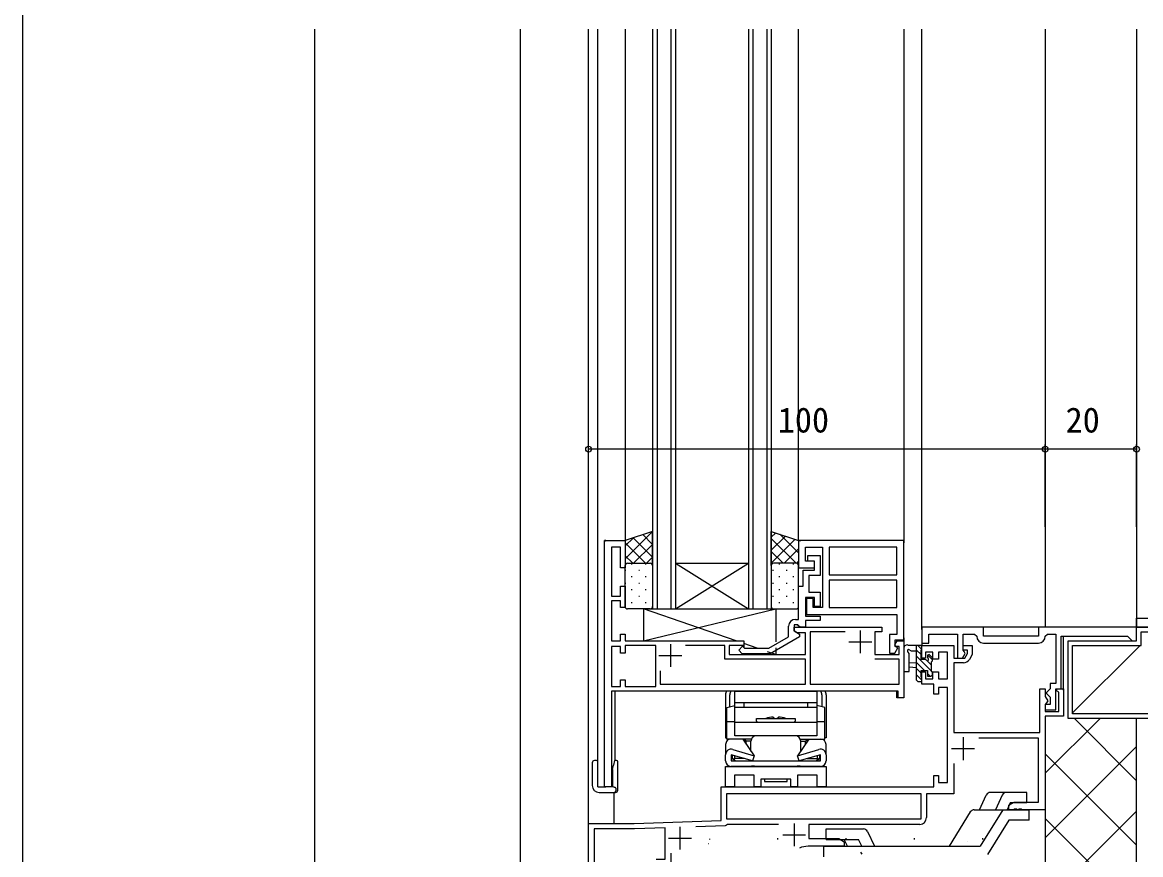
# Model space of a CAD drawing. Units: millimetres, scale not verified. Extents: x -437 to 438, y -344 to 341.
# Drawn here: x -436.8 to -191.9, y -206.8 to -24.5 of the extents above; entities that cross this region are included whole.
import ezdxf
from ezdxf.enums import TextEntityAlignment as Align

# ---------------------------------------------------------------- set-up
doc = ezdxf.new("R2010")
doc.units = ezdxf.units.MM
doc.header["$LTSCALE"] = 2
for name, color, linetype in [('0-2_YKK_11', 7, 'Continuous'), ('0-4_YKK_12', 2, 'Continuous'), ('0-5_YKK_13', 4, 'Continuous'), ('0-7_YKK_D', 6, 'Continuous'), ('0-8_YKK_ZWAK', 7, 'Continuous'), ('0-9_YSS_K', 3, 'Continuous')]:
    doc.layers.add(name, color=color, linetype=linetype)
doc.styles.add('ＭＳ ゴシック', font='')
doc.styles.get('ＭＳ ゴシック').set_extended_font_data('MS Gothic')

msp = doc.modelspace()

# ---------------------------------------------------------------- linework, layer by layer
at = {"layer": '0-2_YKK_11'}
for p, q in [((-253.3, -157.687), (-253.3, -162.687)), ((-294.9, -160.687), (-294.9, -165.687)), ((-255.8, -160.187), (-250.8, -160.187)), ((-226.3, -160.487), (-214.3, -160.487)), ((-297.4, -163.187), (-292.4, -163.187)), ((-230.8, -181.087), (-230.8, -186.087)), ((-233.3, -183.587), (-228.3, -183.587)), ((-292.8, -200.687), (-292.8, -205.687)), ((-267.8, -199.987), (-267.8, -204.987)), ((-295.3, -203.187), (-290.3, -203.187)), ((-270.3, -202.487), (-265.3, -202.487))]:
    msp.add_line(p, q, dxfattribs=at)
for points in [[(-245, -170.987), (-307.8, -170.987), (-307.8, -191.987), (-309.3, -191.987), (-309.3, -137.987), (-304.8, -137.987), (-304.8, -143.987), (-305.8, -143.987), (-305.8, -139.487), (-307.8, -139.487), (-307.8, -150.187), (-305.8, -150.187), (-305.8, -147.987), (-304.8, -147.987), (-304.8, -152.687), (-305.8, -152.687), (-305.8, -151.187), (-307.8, -151.187), (-307.8, -159.987), (-305.8, -159.987), (-305.8, -158.487), (-304.8, -158.487), (-304.8, -159.987), (-278.8, -159.987), (-278.8, -160.987), (-282, -160.987), (-282, -162.987), (-265.3, -162.987), (-265.3, -158.187), (-267.107, -158.187), (-267.8, -157.787), (-267.8, -156.987), (-248.6, -156.987), (-248.6, -157.987), (-250.1, -157.987), (-250.1, -162.987), (-244.8, -162.987), (-244.8, -161.187), (-245.527, -161.187), (-245.724, -160.846)], [(-267.5, -155.287), (-266.8, -155.287), (-266.8, -147.987), (-265.8, -147.987), (-265.8, -144.487), (-263.3, -144.487), (-263.3, -142.487), (-264.8, -142.487), (-264.8, -141.287), (-262.1, -141.287), (-262.1, -145.687), (-264.6, -145.687), (-264.6, -149.287), (-262.1, -149.287), (-262.1, -152.487), (-263.3, -152.487), (-263.3, -150.487), (-265.3, -150.487), (-265.3, -154.587), (-262.1, -154.587), (-262.1, -155.487), (-265.3, -155.487), (-265.3, -156.987), (-266.5, -156.987), (-266.8, -156.687), (-267, -156.487), (-267.8, -156.487), (-267.8, -157.787), (-266.6, -158.479), (-266.6, -159.079)], [(-266.6, -159.079), (-273.021, -162.787), (-279.149, -162.787), (-279.925, -162.011), (-279.076, -161.162), (-278.652, -161.587), (-273.343, -161.587), (-269, -159.079), (-269, -156.787)], [(-256.587, -157.987), (-264.3, -157.987), (-264.3, -169.487), (-244.8, -169.487), (-244.8, -163.987), (-250.1, -163.987)], [(-192.8, -156.987), (-214.3, -156.987), (-214.3, -158.987), (-226.3, -158.987), (-226.3, -156.987), (-239.8, -156.987), (-239.8, -160.487), (-238.3, -160.487), (-238.3, -158.487), (-232, -158.487), (-232, -163.787), (-230.949, -163.787), (-230.34, -162.732), (-230.55, -162.287), (-230.8, -161.991), (-230.8, -158.487), (-228.3, -158.487), (-227.8, -158.987)], [(-212.8, -158.987), (-212.3, -158.487), (-210.5, -158.487), (-210.5, -169.287), (-211.7, -169.287), (-211.7, -170.487), (-212, -170.787), (-212.5, -171.287), (-212.5, -171.487), (-212, -171.987), (-211.7, -172.287), (-211.7, -173.887), (-212.8, -173.887), (-212.8, -175.087), (-210.5, -175.087), (-210.5, -170.487), (-209.3, -170.487), (-209.3, -158.987), (-194.8, -158.987), (-194.3, -159.487), (-193.8, -159.987), (-192.8, -159.987), (-192.8, -156.987)], [(-297.1, -166.523), (-297.1, -169.487), (-265.3, -169.487), (-265.3, -163.987), (-283, -163.987), (-283, -160.987), (-291.564, -160.987)], [(-245.724, -160.846), (-245.227, -159.987), (-243.8, -159.987), (-243.8, -172.487), (-245, -172.487), (-245, -170.987)], [(-239, -162.487), (-239, -163.787), (-239.8, -163.787), (-239.8, -160.987), (-232.8, -160.987), (-232.8, -163.787), (-230.417, -163.787), (-229.8, -162.719), (-229.8, -161.987), (-230.8, -161.987), (-230.8, -160.987), (-228.8, -160.987), (-228.8, -162.987), (-229.407, -164.037)], [(-312.8, -211.987), (-312.8, -199.987), (-302.8, -199.987), (-283.8, -199.323), (-283.8, -191.987), (-237.2, -191.987), (-237.2, -189.487), (-236.2, -189.487), (-236.2, -190.987), (-234.2, -190.987), (-234.2, -170.187), (-236.2, -170.187), (-236.2, -171.687), (-237.2, -171.687), (-237.2, -169.487), (-239.8, -169.487), (-239.8, -166.787), (-239, -166.787), (-239, -168.287), (-237.4, -168.287), (-237.4, -166.787), (-236.2, -166.787), (-236.2, -168.287), (-234.2, -168.287), (-234.2, -162.487), (-236.2, -162.487), (-236.2, -163.987), (-237.4, -163.987), (-237.4, -162.487), (-239, -162.487)], [(-230.706, -164.787), (-232.8, -164.787), (-232.8, -180.087), (-214, -180.087), (-214, -170.487), (-212.8, -170.487), (-212.8, -172.167), (-212.24, -173.137), (-212.5, -173.587), (-212.8, -173.887), (-212.8, -175.487), (-209.8, -175.487), (-209.8, -171.248), (-210.34, -170.937), (-210.22, -170.487), (-208.8, -170.487), (-208.8, -176.487), (-212.8, -176.487), (-212.8, -196.987), (-217.842, -196.987), (-218.025, -196.867), (-218.575, -196.867), (-218.759, -196.987), (-218.842, -196.987), (-219.025, -196.867), (-219.575, -196.867), (-219.759, -196.987), (-220.8, -196.987), (-220.8, -195.987), (-219.588, -195.287), (-214.3, -195.287), (-214.3, -181.287), (-227.354, -181.287)], [(-232.8, -186.859), (-232.8, -193.487), (-238.8, -193.487), (-238.8, -198.687)], [(-271.247, -200.187), (-282.377, -200.187), (-282.639, -200.339), (-282.89, -200.492), (-289.304, -200.716)], [(-240.3, -200.187), (-264.6, -200.187), (-264.6, -203.287), (-258.013, -203.287), (-256.8, -203.987), (-256.8, -204.987), (-264.702, -204.987)], [(-298, -207.787), (-296, -207.787), (-296, -200.95), (-302.779, -201.187), (-311.6, -201.187), (-311.6, -210.787)], [(-294.8, -206.459), (-294.8, -208.987)]]:
    msp.add_lwpolyline(points, dxfattribs=at)
for points in [[(-243.8, -137.987), (-266.8, -137.987), (-266.8, -143.987), (-263.3, -143.987), (-263.3, -142.487), (-265.3, -142.487), (-265.3, -139.487), (-261.6, -139.487), (-261.6, -152.687), (-263.6, -152.687), (-263.6, -150.687), (-265.1, -150.687), (-265.1, -154.187), (-245.3, -154.187), (-245.3, -158.587), (-246.9, -158.587), (-246.9, -162.687), (-245.753, -162.687), (-245.09, -161.539), (-245.7, -161.187), (-245.7, -159.787), (-243.8, -159.787)], [(-245.3, -139.487), (-260.1, -139.487), (-260.1, -145.487), (-245.3, -145.487)], [(-177.8, -141.987), (-177.8, -156.987), (-192.8, -156.987), (-192.8, -154.987), (-179.8, -154.987), (-179.8, -141.987)], [(-245.3, -146.687), (-260.1, -146.687), (-260.1, -152.687), (-245.3, -152.687)], [(-298.1, -169.987), (-298.1, -160.987), (-304.8, -160.987), (-304.8, -162.687), (-305.8, -162.687), (-305.8, -161.187), (-307.8, -161.187), (-307.8, -169.987), (-305.8, -169.987), (-305.8, -168.487), (-304.8, -168.487), (-304.8, -169.987)], [(-240, -193.487), (-282.6, -193.487), (-282.6, -198.987), (-240, -198.987)]]:
    msp.add_lwpolyline(points, close=True, dxfattribs=at)
for centre, radius, start, end in [((-267.5, -156.787), 1.5, 90.00001, 179.99999), ((-226.3, -158.987), 1.5, 180.00002, 270), ((-214.3, -158.987), 1.5, 270, 0), ((-230.706, -163.287), 1.5, 269.99999, 330.00001), ((-240.3, -198.687), 1.5, 270.00001, 359.99999), ((-264.702, -210.187), 5.2, 90.00002, 111.91926)]:
    msp.add_arc(centre, radius, start, end, dxfattribs=at)
at = {"layer": '0-4_YKK_12'}
for p, q in [((-312.8, -200.287), (-312.8, -25.987)), ((-310.8, -191.987), (-310.8, -25.987)), ((-304.8, -25.987), (-304.8, -137.987)), ((-298.8, -25.987), (-298.8, -152.987)), ((-297.8, -25.987), (-297.8, -152.987)), ((-294.8, -25.987), (-294.8, -152.987)), ((-293.8, -25.987), (-293.8, -152.987)), ((-277.8, -25.987), (-277.8, -152.987)), ((-276.8, -25.987), (-276.8, -152.987)), ((-273.8, -25.987), (-273.8, -152.987)), ((-272.8, -25.987), (-272.8, -152.987)), ((-266.8, -137.987), (-266.8, -25.987)), ((-243.8, -25.987), (-243.8, -138.487)), ((-239.8, -157.487), (-239.8, -25.987)), ((-212.8, -25.987), (-212.8, -156.987)), ((-192.8, -25.987), (-192.8, -156.987)), ((-305.3, -137.987), (-304.8, -137.987)), ((-266.8, -137.987), (-266.3, -137.987)), ((-293.8, -142.987), (-277.8, -142.987)), ((-293.8, -142.987), (-277.8, -152.987)), ((-293.8, -152.987), (-277.8, -142.987)), ((-298.8, -152.987), (-272.8, -152.987)), ((-239.3, -156.987), (-239.8, -156.987)), ((-239.8, -158.987), (-239.8, -160.987)), ((-213.8, -156.987), (-226.8, -156.987)), ((-208.8, -170.787), (-208.8, -158.987)), ((-192.8, -156.987), (-193.3, -156.987)), ((-243.8, -159.287), (-243.8, -160.287)), ((-243.8, -160.987), (-243.6, -160.987)), ((-240.1, -160.987), (-239.8, -160.987)), ((-307, -186.187), (-307, -170.987)), ((-245.3, -172.487), (-245.3, -170.987)), ((-281.85, -174.412), (-281.85, -171.787)), ((-280.8, -173.487), (-262.8, -173.487)), ((-278.8, -173.487), (-278.8, -174.487)), ((-264.8, -174.487), (-264.8, -173.487)), ((-261.75, -171.787), (-261.75, -174.412)), ((-244.7, -172.487), (-245.3, -172.487)), ((-280.8, -177.687), (-282.5, -177.687)), ((-280.8, -177.787), (-262.8, -177.787)), ((-272.35, -176.687), (-272.05, -176.987)), ((-271.55, -176.987), (-271.25, -176.687)), ((-261.1, -177.687), (-262.8, -177.687)), ((-282.8, -182.687), (-282.8, -184.916)), ((-279.05, -181.487), (-276.55, -185.147)), ((-264.55, -181.487), (-267.05, -185.147)), ((-260.8, -184.916), (-260.8, -182.687)), ((-282.8, -186.287), (-282.8, -184.916)), ((-281.45, -186.144), (-281.45, -185.071)), ((-278.652, -185.787), (-280.85, -185.787)), ((-264.949, -185.787), (-262.75, -185.787)), ((-262.15, -185.071), (-262.15, -186.144)), ((-260.8, -184.916), (-260.8, -186.287)), ((-277.4, -187.487), (-281.6, -187.487)), ((-277.25, -186.287), (-277.25, -186.193)), ((-267.4, -187.487), (-276.201, -187.487)), ((-266.35, -186.287), (-266.35, -186.193)), ((-262, -187.487), (-266.201, -187.487)), ((-310.8, -191.987), (-309, -191.987)), ((-307.6, -191.987), (-308.1, -191.987)), ((-307.8, -191.687), (-307.8, -191.987)), ((-307.3, -193.187), (-307.3, -199.987))]:
    msp.add_line(p, q, dxfattribs=at)
for points in [[(-309, -137.987), (-309.3, -137.987), (-309.3, -138.287)], [(-280.8, -174.487), (-280.8, -170.987), (-262.8, -170.987), (-262.8, -174.487)], [(-282.8, -171.787), (-282.8, -181.187), (-282.5, -181.187)], [(-260.8, -171.787), (-260.8, -181.187), (-261.1, -181.187)], [(-243.8, -172.187), (-243.8, -172.487), (-244.1, -172.487)], [(-277.141, -181.487), (-282.5, -181.487), (-282.5, -174.587), (-280.8, -174.131)], [(-266.459, -181.487), (-261.1, -181.487), (-261.1, -174.587), (-262.8, -174.131)], [(-275.85, -177.787), (-276.05, -177.587), (-276.05, -176.987), (-267.55, -176.987), (-267.55, -177.587), (-267.75, -177.787)], [(-278.3, -182.585), (-278.3, -181.987), (-278.8, -181.487), (-278.8, -181.853)], [(-277.25, -184.122), (-277.25, -181.987), (-278.3, -181.987)], [(-266.35, -184.122), (-266.35, -181.987), (-265.3, -181.987)], [(-265.3, -182.585), (-265.3, -181.987), (-264.8, -181.487), (-264.8, -181.853)], [(-281.224, -183.777), (-276.55, -185.147), (-276.926, -186.287), (-281.6, -184.932), (-281.6, -186.287), (-262, -186.287), (-262, -184.932), (-266.674, -186.287), (-267.05, -185.147), (-262.376, -183.777)], [(-281.35, -185.035), (-281.35, -185.587), (-280.65, -186.287)], [(-280.85, -185.164), (-280.85, -185.787), (-281.145, -186.082)], [(-262.25, -185.035), (-262.25, -185.587), (-262.95, -186.287)], [(-262.75, -185.149), (-262.75, -185.787), (-262.455, -186.082)]]:
    msp.add_lwpolyline(points, dxfattribs=at)
for points in [[(-280.8, -174.487), (-262.8, -174.487), (-262.8, -180.787), (-280.8, -180.787)], [(-282.8, -187.487), (-260.8, -187.487), (-260.8, -191.987), (-262.73, -191.987), (-262.73, -189.417), (-267.05, -189.417), (-267.05, -191.987), (-268.55, -191.987), (-268.55, -190.287), (-275.05, -190.287), (-275.05, -191.987), (-276.55, -191.987), (-276.55, -189.417), (-280.87, -189.417), (-280.87, -191.987), (-282.8, -191.987)], [(-269.3, -190.287), (-274.3, -190.287), (-274.3, -190.787), (-269.3, -190.787)]]:
    msp.add_lwpolyline(points, close=True, dxfattribs=at)
for centre, radius, start, end in [((-280.8, -171.787), 2, 156.42183, 180.00002), ((-279.85, -171.787), 2, 156.42183, 180.00002), ((-263.75, -171.787), 2, 0, 23.57819), ((-262.8, -171.787), 2, 0, 23.57819), ((-271.8, -184.489), 7.823, 94.03607, 106.44467), ((-271.8, -184.489), 7.823, 73.55535, 85.96395), ((-276.05, -181.987), 1.2, 89.99998, 180.00002), ((-267.55, -181.987), 1.2, 0, 89.99998), ((-281.6, -182.687), 1.2, 89.99998, 180.00002), ((-262, -182.687), 1.2, 0, 89.99998), ((-281.6, -184.916), 1.2, 71.7432, 180.00002), ((-262, -184.916), 1.2, 0, 108.25682), ((-281.6, -186.287), 1.2, 180.00002, 270), ((-276.8, -190.017), 2.6, 76.67464, 103.32538), ((-266.8, -190.017), 2.6, 76.67464, 103.32538), ((-262, -186.287), 1.2, 270, 0)]:
    msp.add_arc(centre, radius, start, end, dxfattribs=at)
at = {"layer": '0-5_YKK_13'}
for p, q in [((-304.8, -142.016), (-298.8, -136.016)), ((-298.8, -138.844), (-300.944, -136.701)), ((-298.8, -136.016), (-298.822, -135.994)), ((-272.8, -137.3), (-271.815, -136.315)), ((-272.8, -140.129), (-269.694, -137.022)), ((-266.8, -140.732), (-270.918, -136.614)), ((-304.8, -139.188), (-302.999, -137.386)), ((-304.8, -137.987), (-304.8, -143.487)), ((-300.315, -142.987), (-304.8, -138.501)), ((-298.8, -141.673), (-303.065, -137.408)), ((-302.942, -142.987), (-298.8, -138.844)), ((-267.374, -142.987), (-272.8, -137.56)), ((-272.8, -142.957), (-267.572, -137.729)), ((-266.8, -137.987), (-266.8, -143.487)), ((-303.143, -142.987), (-304.8, -141.33)), ((-300.114, -142.987), (-298.8, -141.673)), ((-270.202, -142.987), (-272.8, -140.389)), ((-270.001, -142.987), (-266.8, -139.786)), ((-304.8, -152.487), (-304.8, -143.487)), ((-304.3, -142.987), (-299.3, -142.987)), ((-303.445, -143.082), (-303.245, -143.082)), ((-300.415, -143.082), (-300.215, -143.082)), ((-298.8, -143.487), (-298.8, -152.487)), ((-272.75, -143.268), (-272.8, -143.217)), ((-272.8, -143.487), (-272.8, -152.487)), ((-267.3, -142.987), (-272.3, -142.987)), ((-271.115, -143.082), (-270.915, -143.082)), ((-268.085, -143.082), (-267.885, -143.082)), ((-267.186, -143), (-266.8, -142.614)), ((-266.8, -152.487), (-266.8, -143.487)), ((-304.8, -144.497), (-304.66, -144.497)), ((-303.445, -145.912), (-303.245, -145.912)), ((-301.83, -144.497), (-301.63, -144.497)), ((-300.415, -145.912), (-300.215, -145.912)), ((-272.53, -144.497), (-272.33, -144.497)), ((-271.115, -145.912), (-270.915, -145.912)), ((-269.5, -144.497), (-269.3, -144.497)), ((-268.085, -145.912), (-267.885, -145.912)), ((-304.8, -147.327), (-304.66, -147.327)), ((-303.445, -148.742), (-303.245, -148.742)), ((-301.83, -147.327), (-301.63, -147.327)), ((-300.415, -148.742), (-300.215, -148.742)), ((-272.53, -147.327), (-272.33, -147.327)), ((-271.115, -148.742), (-270.915, -148.742)), ((-269.5, -147.327), (-269.3, -147.327)), ((-268.085, -148.742), (-267.885, -148.742)), ((-304.8, -150.157), (-304.66, -150.157)), ((-303.445, -151.572), (-303.245, -151.572)), ((-301.83, -150.157), (-301.63, -150.157)), ((-300.415, -151.572), (-300.215, -151.572)), ((-272.53, -150.157), (-272.33, -150.157)), ((-271.115, -151.572), (-270.915, -151.572)), ((-269.5, -150.157), (-269.3, -150.157)), ((-268.085, -151.572), (-267.885, -151.572)), ((-299.3, -152.987), (-304.3, -152.987)), ((-300.8, -152.987), (-300.8, -159.987)), ((-300.8, -152.987), (-271.8, -152.987)), ((-280.5, -159.987), (-300.8, -152.987)), ((-272.3, -152.987), (-267.3, -152.987)), ((-275.86, -161.587), (-278.8, -160.573)), ((-271.8, -161.504), (-271.8, -162.987)), ((-241, -168.587), (-241, -160.987)), ((-239.8, -161.856), (-240.67, -160.987)), ((-240, -163.003), (-241, -162.003)), ((-237.7, -166.65), (-241, -163.35)), ((-240, -164.087), (-240, -162.087)), ((-237.5, -164.156), (-238.544, -163.112)), ((-239.211, -166.487), (-241, -164.697)), ((-240, -167.044), (-241, -166.044)), ((-237.7, -165.303), (-238.68, -164.324)), ((-237.7, -164.587), (-237.5, -164.387)), ((-239.8, -168.591), (-241, -167.391)), ((-238.011, -167.687), (-238.6, -167.097)), ((-237.8, -167.687), (-237.5, -167.387)), ((-237.505, -166.846), (-237.659, -166.691)), ((-312, -186.687), (-312, -191.687)), ((-311.1, -186.187), (-311.5, -186.187)), ((-307.6, -188.187), (-307.35, -187.187)), ((-307.6, -188.187), (-307.6, -192.042)), ((-306.4, -187.187), (-306.4, -186.487)), ((-306.4, -192.687), (-306.4, -187.187)), ((-307.295, -192.048), (-310.8, -191.987)), ((-310.5, -193.187), (-307.3, -193.187)), ((-307.3, -193.187), (-306.9, -193.187)), ((-307.295, -192.048), (-307.095, -192.051)), ((-306.8, -192.687), (-306.8, -192.351)), ((-216.8, -193.187), (-224.799, -193.186)), ((-216.8, -195.487), (-216.8, -193.187)), ((-227.208, -196.987), (-225.705, -193.764)), ((-222.201, -193.764), (-223.703, -196.987)), ((-220.466, -195.487), (-221.166, -196.987)), ((-216.8, -195.487), (-220.466, -195.487)), ((-229.212, -197.465), (-233.816, -204.986)), ((-228.359, -196.987), (-216.3, -196.987)), ((-222.083, -196.987), (-227.025, -204.987)), ((-216.3, -199.287), (-216.3, -196.987)), ((-220.8, -199.287), (-225.45, -206.812)), ((-216.3, -199.287), (-220.8, -199.287)), ((-260.8, -201.186), (-252.616, -201.186)), ((-260.8, -203.486), (-260.8, -201.186)), ((-251.71, -201.764), (-250.207, -204.986)), ((-261.3, -204.986), (-227.025, -204.987)), ((-261.3, -207.286), (-261.3, -204.986)), ((-260.8, -203.486), (-253.665, -203.486)), ((-256.101, -204.986), (-256.8, -203.486)), ((-252.966, -204.986), (-253.665, -203.486))]:
    msp.add_line(p, q, dxfattribs=at)
for points in [[(-298.8, -143.487), (-298.8, -135.987), (-304.8, -137.987)], [(-272.8, -143.487), (-272.8, -135.987), (-266.8, -137.987)], [(-300.8, -159.987), (-271.8, -152.987), (-271.8, -160.18)], [(-300.8, -159.987), (-278.8, -159.987), (-278.8, -161.438)], [(-240, -162.087), (-239.8, -161.887), (-239.8, -160.987), (-242.781, -160.987), (-243.04, -160.837), (-243.595, -161.041), (-243.695, -161.324), (-243.8, -161.552), (-243.8, -166.714), (-242.6, -166.715), (-242.598, -162.753), (-242.799, -162.47)], [(-278.8, -162.787), (-278.8, -162.987), (-271.8, -162.987), (-273.628, -162.356)], [(-242.44, -162.037), (-242.181, -162.187), (-241, -162.187)], [(-237.5, -164.387), (-237.5, -163.662), (-238.23, -162.933), (-238.6, -163.086), (-238.6, -163.626), (-238.464, -163.877)], [(-241, -165.887), (-242.6, -165.744), (-242.6, -164.829), (-241, -164.687)], [(-241, -168.587), (-240.7, -168.887), (-239.8, -168.887), (-239.8, -167.987), (-240, -167.787), (-240, -166.487), (-238.6, -166.487), (-238.6, -167.687), (-237.8, -167.687)], [(-238.81, -164.223), (-239.061, -164.087), (-240, -164.087)], [(-237.5, -167.387), (-237.5, -166.887), (-237.7, -166.687), (-237.7, -164.587)], [(-310.8, -191.987), (-310.8, -186.687), (-310.8, -186.487)], [(-306.7, -186.187), (-307.1, -186.187), (-307.35, -187.187)]]:
    msp.add_lwpolyline(points, dxfattribs=at)
for centre, radius, start, end in [((-304.3, -143.487), 0.5, 90, 180), ((-299.3, -143.487), 0.5, 0, 90), ((-272.3, -143.487), 0.5, 90, 180), ((-267.3, -143.487), 0.5, 0, 90), ((-304.3, -152.487), 0.5, 180, 270), ((-299.3, -152.487), 0.5, 270, 0), ((-272.3, -152.487), 0.5, 180, 270), ((-267.3, -152.487), 0.5, 270, 0), ((-242.7, -162.187), 0.3, 30.00001, 250.81027), ((-238.6, -164.087), 0.25, 213.05573, 56.94427), ((-311.5, -186.687), 0.5, 90, 180), ((-311.1, -186.487), 0.3, 0, 90), ((-306.7, -186.487), 0.3, 0, 90), ((-310.5, -191.687), 1.5, 180, 270), ((-307.3, -192.687), 0.5, 270, 0), ((-307.1, -192.351), 0.3, 0, 89), ((-306.9, -192.687), 0.5, 270, 0), ((-224.799, -194.186), 1, 90, 155.00493), ((-221.294, -194.187), 1, 90, 154.99902), ((-228.359, -197.987), 1, 90, 148.53714), ((-252.616, -202.186), 1, 24.99483, 90)]:
    msp.add_arc(centre, radius, start, end, dxfattribs=at)
at = {"layer": '0-7_YKK_D'}
for p, q in [((-312.8, -134.987), (-312.8, -116.987)), ((-212.8, -134.987), (-212.8, -116.987)), ((-212.8, -134.987), (-212.8, -116.987)), ((-192.8, -134.987), (-192.8, -116.987)), ((-212.8, -117.987), (-312.8, -117.987)), ((-192.8, -117.987), (-212.8, -117.987))]:
    msp.add_line(p, q, dxfattribs=at)
for centre in [(-312.8, -117.987), (-212.8, -117.987), (-212.8, -117.987), (-192.8, -117.987)]:
    msp.add_circle(centre, 0.637, dxfattribs=at)
at = {"layer": '0-8_YKK_ZWAK'}
msp.add_line((-436.8, 306.3), (-436.8, -343.7), dxfattribs=at)
at = {"layer": '0-9_YSS_K'}
for p, q in [((-372.8, -25.987), (-372.8, -219.415)), ((-206.8, -175.763), (-192.024, -160.987)), ((-212.8, -188.978), (-200.809, -176.987)), ((-192.8, -190.615), (-206.429, -176.987)), ((-192.8, -308.7), (-192.8, -176.987)), ((-212.8, -203.12), (-192.8, -183.12)), ((-192.8, -204.757), (-212.8, -184.757)), ((-212.8, -196.487), (-212.8, -246.987)), ((-212.8, -217.263), (-192.8, -197.263)), ((-217.434, -199.093), (-217.418, -199.141)), ((-192.8, -218.899), (-212.8, -198.899)), ((-271.409, -203.215), (-271.409, -203.465)), ((-256.459, -203.215), (-256.459, -203.465)), ((-241.509, -203.215), (-241.509, -203.465)), ((-226.559, -203.215), (-226.559, -203.465)), ((-286.595, -204.356), (-286.578, -204.404)), ((-286.359, -203.33), (-286.359, -203.465)), ((-229.911, -203.973), (-229.894, -204.02)), ((-253.255, -206.277), (-252.979, -206.694))]:
    msp.add_line(p, q, dxfattribs=at)
msp.add_lwpolyline([(-327.8, -25.987), (-327.8, -211.48), (-372.8, -219.415)], dxfattribs=at)
for points in [[(-207.8, -176.987), (-207.8, -159.987), (-192.8, -159.987), (-192.8, -156.987), (-120.3, -156.987), (-120.3, -176.987), (-130.3, -176.987), (-130.3, -171.987), (-145.3, -171.987), (-145.3, -176.987)], [(-206.8, -175.987), (-206.8, -160.987), (-191.8, -160.987), (-191.8, -157.987), (-121.3, -157.987), (-121.3, -175.987), (-129.3, -175.987), (-129.3, -170.987), (-146.3, -170.987), (-146.3, -175.987)]]:
    msp.add_lwpolyline(points, close=True, dxfattribs=at)

# ---------------------------------------------------------------- texts
at = {"layer": '0-7_YKK_D', "style": 'ＭＳ ゴシック'}
for s, p in [('100', (-271.366, -115.987)), ('20', (-208.34, -115.987))]:
    msp.add_text(s, height=5.499, dxfattribs=at).set_placement(p, align=Align.BOTTOM_LEFT)

doc.saveas('drawing.dxf')
